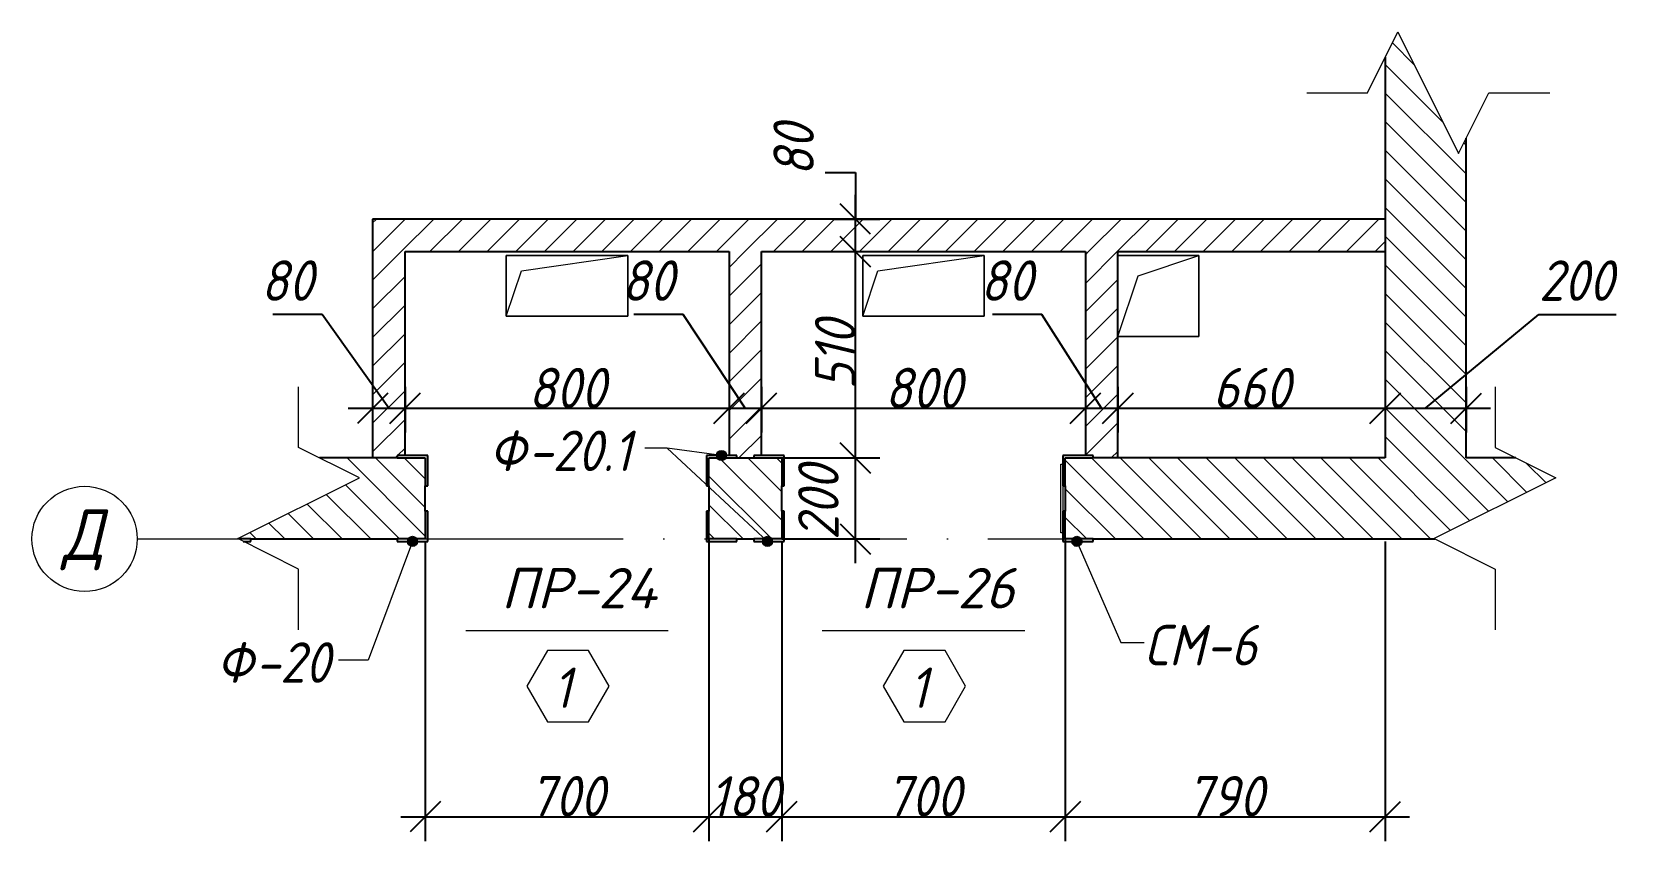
# Model space of a CAD drawing. Header units: millimetres. Extents: x -269418 to 201924, y -5890 to 98643.
# Drawn here: x 179560 to 183508, y 12654 to 14652 of the extents above; entities that cross this region are included whole.
import ezdxf

# ---------------------------------------------------------------- set-up
doc = ezdxf.new("R2010")
doc.units = ezdxf.units.MM
doc.linetypes.add('50_200_ШТРИХ_1Т_ш5_п1_п1_', pattern=[700, 500, -100, 0, -100])
for name, color, linetype, lineweight in [('A-ANNO-DIMS', 7, 'Continuous', 9), ('A-DETL-GENF', 7, 'Continuous', 9), ('A-DOOR-IDEN', 7, 'Continuous', 9), ('A-FLOR', 7, 'Continuous', 9), ('A-GENM', 7, 'Continuous', 9), ('A-GENM-1', 7, 'Continuous', 25), ('A-GENM-IDEN', 7, 'Continuous', 9), ('Оси', 7, 'Continuous', 9), ('Оси-1', 7, '50_200_ШТРИХ_1Т_ш5_п1_п1_', 9)]:
    doc.layers.add(name, color=color, linetype=linetype, lineweight=lineweight)
for name, color, linetype, lineweight, true_color in [('A-WALL-FNSH-6', 7, 'Continuous', 25, 0xce0000), ('A-WALL-FNSH-7', 7, 'Continuous', 25, 0x008000), ('A-WALL-PATT-1', 7, 'Continuous', 5, 0xce0000), ('A-WALL-PATT-3', 7, 'Continuous', 5, 0x008000)]:
    doc.layers.add(name, color=color, linetype=linetype, lineweight=lineweight, true_color=true_color)
doc.styles.add('ISOCPEUR_I_6', font='isocpeui.ttf', dxfattribs={"width": 0.9, "height": 125})
doc.styles.add('ISOCPEUR_I_7', font='isocpeui.ttf', dxfattribs={"width": 0.9, "height": 100})
doc.styles.add('ISOCPEUR_I_8', font='isocpeui.ttf', dxfattribs={"height": 100})
doc.dimstyles.new('ISO-2_0_0_9К_СРЕДНИЙ_3', dxfattribs={"dimscale": 304.8, "dimtxt": 99.598118, "dimasz": 0.246063, "dimexe": 0.19685, "dimexo": 0, "dimgap": 0, "dimtad": 1, "dimdec": 0, "dimzin": 0, "dimdsep": 46, "dimtxsty": 'ISOCPEUR_I_7', "dimblk1": 'OBLIQUE', "dimblk2": 'OBLIQUE', "dimsah": 1, "dimcen": 0.09, "dimdle": 0.19685, "dimazin": 0, "dimtfac": 1, "dimtdec": 4, "dimtix": 1, "dimtmove": 1, "dimatfit": 3, "dimfxl": 1, "dimtvp": 1, "dimtolj": 1, "dimtzin": 0, "dimarcsym": 2})
doc.dimstyles.new('ISO-2_0_0_9К_СРЕДНИЙ_4', dxfattribs={"dimscale": 304.8, "dimtxt": 99.598118, "dimasz": 0.246063, "dimexe": 0.19685, "dimexo": 0, "dimgap": 0, "dimtad": 1, "dimdec": 0, "dimzin": 0, "dimdsep": 46, "dimtxsty": 'ISOCPEUR_I_7', "dimblk1": 'OBLIQUE', "dimblk2": 'OBLIQUE', "dimsah": 1, "dimcen": 0.09, "dimdle": 0.19685, "dimazin": 0, "dimtfac": 1, "dimtdec": 4, "dimtix": 1, "dimtmove": 0, "dimatfit": 3, "dimfxl": 1, "dimtvp": 1, "dimtolj": 1, "dimtzin": 0, "dimarcsym": 2})
doc.dimstyles.new('ISO-2_0_0_9К_СРЕДНИЙ_5', dxfattribs={"dimscale": 304.8, "dimtxt": 99.598118, "dimasz": 0.246063, "dimexe": 0.19685, "dimexo": 0, "dimgap": 0, "dimtad": 1, "dimdec": 0, "dimzin": 0, "dimdsep": 46, "dimtxsty": 'ISOCPEUR_I_7', "dimblk1": 'OBLIQUE', "dimblk2": 'OBLIQUE', "dimsah": 1, "dimcen": 0.09, "dimdle": 0.19685, "dimazin": 0, "dimtfac": 1, "dimtdec": 4, "dimtix": 1, "dimtmove": 2, "dimatfit": 3, "dimfxl": 1, "dimtvp": 1, "dimtolj": 1, "dimtzin": 0, "dimarcsym": 2})
pattern_1 = [(135, (143309.316, 6292.613), (-35.35534, -35.35534), [])]
pattern_2 = [(45, (143309.316, 6292.613), (-35.35534, 35.35534), [])]

# ---------------------------------------------------------------- blocks, each defined once
blk = doc.blocks.new('AR_Отверстие прямоугольное _в плите_ - AR_Отверстие прямоугольное _в плите_-24484673-Фрагмент 11')
at = {"layer": 'A-GENM'}
for p, q in [((100, 100), (-100, 100)), ((-50, 50), (100, 100)), ((100, -100), (100, 100)), ((-100, -100), (-50, 50)), ((-100, -100), (100, -100))]:
    blk.add_line(p, q, dxfattribs=at)
blk = doc.blocks.new('AR_Отверстие прямоугольное _в плите_ - AR_Отверстие прямоугольное _в плите_-24489712-Фрагмент 11')
at = {"layer": 'A-GENM'}
for p, q in [((150, 75), (-150, 75)), ((-150, 75), (-150, -75)), ((-112.5, 37.5), (150, 75)), ((150, -75), (150, 75)), ((-150, -75), (-112.5, 37.5)), ((-150, -75), (150, -75))]:
    blk.add_line(p, q, dxfattribs=at)
blk = doc.blocks.new('Фахверк_СКБ_Уголок_Тип 2 - СМ-6_200х2180 h-30007491-Фрагмент 11')
at = {"layer": 'A-GENM-1'}
for p, q in [((125, 156), (125, 81)), ((200, 156), (125, 156)), ((131, 81), (131, 150)), ((131, 150), (200, 150)), ((200, 150), (200, 156)), ((125, 81), (131, 81)), ((131, 19), (125, 19)), ((125, 19), (125, -56)), ((131, -50), (131, 19)), ((125, -56), (200, -56)), ((200, -50), (131, -50)), ((200, -56), (200, -50))]:
    blk.add_line(p, q, dxfattribs=at)
blk = doc.blocks.new('Стойка_Влож_Полоса боковая - Полоса-27101091-Фрагмент 11')
at = {"layer": 'A-GENM'}
for p, q in [((-5, 85), (0, 85)), ((-5, -85), (-5, 85)), ((0, 31), (0, -31)), ((0, -85), (-5, -85))]:
    blk.add_line(p, q, dxfattribs=at)
blk = doc.blocks.new('Фахверк_СКБ_Уголок - Ф-20_1_200х3960 h все крепления развернуты-28533923-Фрагмент 11')
at = {"layer": 'A-GENM-1'}
for p, q in [((200, 156), (125, 156)), ((125, 156), (125, 81)), ((131, 81), (131, 150)), ((131, 150), (200, 150)), ((200, 150), (200, 156)), ((125, 81), (131, 81)), ((131, 19), (125, 19)), ((125, 19), (125, -56)), ((131, -50), (131, 19)), ((125, -56), (200, -56)), ((200, -50), (131, -50)), ((200, -56), (200, -50))]:
    blk.add_line(p, q, dxfattribs=at)
blk = doc.blocks.new('Фахверк_СКБ_Уголок - Ф-20_200х3960 h-28533880-Фрагмент 11')
at = {"layer": 'A-GENM-1'}
for p, q in [((200, 156), (125, 156)), ((125, 156), (125, 81)), ((131, 81), (131, 150)), ((131, 150), (200, 150)), ((200, 150), (200, 156)), ((125, 81), (131, 81)), ((131, 19), (125, 19)), ((125, 19), (125, -56)), ((131, -50), (131, 19)), ((125, -56), (200, -56)), ((200, -50), (131, -50)), ((200, -56), (200, -50))]:
    blk.add_line(p, q, dxfattribs=at)
blk = doc.blocks.new('Фахверк_СКБ_Уголок - Ф-20_200х3960 h-V126-Фрагмент 11')
at = {"layer": 'A-GENM-1'}
for p, q in [((200, -50), (169.7, -50)), ((181.7, -56), (200, -56)), ((200, -56), (200, -50))]:
    blk.add_line(p, q, dxfattribs=at)
blk = doc.blocks.new('DET_L_Линия разрыва - М50-27142744-Фрагмент 11')
at = {"layer": 'A-DETL-GENF'}
for p, q in [((225, 150), (150, 0)), ((375, -150), (225, 150)), ((150, 0), (0, 0)), ((450, 0), (375, -150)), ((600, 0), (450, 0))]:
    blk.add_line(p, q, dxfattribs=at)
blk = doc.blocks.new('Ось сетки - Круг_Ø6_00__ISO-2_5_0_9K_ кружки поменьше-23056867-Фрагмент 11')
at = {"layer": 'Оси'}
blk.add_circle((0, 0), 2.6, dxfattribs=at)
blk = doc.blocks.new('AAR_СКБ_Марка_Двери_Перемычка и проем - Марка перемычки и проема-25306769-Фрагмент 11')
at = {"layer": 'A-DOOR-IDEN'}
for p, q in [((-5, 0), (5, 0)), ((-0.968, -0.984), (-1.986, -2.747)), ((1.067, -0.984), (-0.968, -0.984)), ((2.085, -2.747), (1.067, -0.984)), ((-1.986, -2.747), (-0.968, -4.509)), ((1.067, -4.509), (2.085, -2.747)), ((-0.968, -4.509), (1.067, -4.509))]:
    blk.add_line(p, q, dxfattribs=at)
blk = doc.blocks.new('_Oblique')
at = {"color": 0, "linetype": 'ByBlock', "lineweight": -2}
blk.add_line((-0.5, -0.5), (0.5, 0.5), dxfattribs=at)
blk = doc.blocks.new('DIMBLOCK524-Фрагмент 11')
at = {"layer": 'A-ANNO-DIMS', "color": 0, "lineweight": -2, "transparency": 16777216}
for p, q in [((180276.6, 13954.8), (180154.7, 13954.8)), ((180440.8, 13722.7), (180276.6, 13954.8)), ((180400.8, 13775.8), (180400.8, 13662.7)), ((180480.8, 13775.8), (180480.8, 13662.7)), ((180340.8, 13722.7), (180540.8, 13722.7))]:
    blk.add_line(p, q, dxfattribs=at)
at = {"layer": 'Defpoints', "color": 0, "transparency": 16777216}
for p in [(180400.8, 13775.8), (180480.8, 13775.8), (180480.8, 13722.7)]:
    blk.add_point(p, dxfattribs=at)
at = {"layer": 'A-ANNO-DIMS', "color": 0, "lineweight": -2, "transparency": 16777216, "xscale": 75, "yscale": 75, "zscale": 75, "rotation": 180}
blk.add_blockref('_Oblique', (180400.8, 13722.7), dxfattribs=at)
at = {"layer": 'A-ANNO-DIMS', "color": 0, "lineweight": -2, "transparency": 16777216, "xscale": 75, "yscale": 75, "zscale": 75}
blk.add_blockref('_Oblique', (180480.8, 13722.7), dxfattribs=at)
at = {"layer": 'A-ANNO-DIMS', "color": 0, "transparency": 16777216, "insert": (180124.9, 14088.2), "char_height": 100, "width": 151.696, "attachment_point": 1, "line_spacing_factor": 1.149209, "style": 'ISOCPEUR_I_7'}
blk.add_mtext('\\A1;80', dxfattribs=at)
blk = doc.blocks.new('DIMBLOCK525-Фрагмент 11')
at = {"layer": 'A-ANNO-DIMS', "color": 0, "lineweight": -2, "transparency": 16777216}
for p, q in [((180480.8, 13775.8), (180480.8, 13662.7)), ((181280.8, 13775.8), (181280.8, 13662.7)), ((180420.8, 13722.7), (181340.8, 13722.7))]:
    blk.add_line(p, q, dxfattribs=at)
at = {"layer": 'Defpoints', "color": 0, "transparency": 16777216}
for p in [(180480.8, 13775.8), (181280.8, 13775.8), (181280.8, 13722.7)]:
    blk.add_point(p, dxfattribs=at)
at = {"layer": 'A-ANNO-DIMS', "color": 0, "lineweight": -2, "transparency": 16777216, "xscale": 75, "yscale": 75, "zscale": 75, "rotation": 180}
blk.add_blockref('_Oblique', (180480.8, 13722.7), dxfattribs=at)
at = {"layer": 'A-ANNO-DIMS', "color": 0, "lineweight": -2, "transparency": 16777216, "xscale": 75, "yscale": 75, "zscale": 75}
blk.add_blockref('_Oblique', (181280.8, 13722.7), dxfattribs=at)
at = {"layer": 'A-ANNO-DIMS', "color": 0, "transparency": 16777216, "insert": (180880.8, 13772.7), "char_height": 100, "width": 227.543, "attachment_point": 5, "style": 'ISOCPEUR_I_7'}
blk.add_mtext('\\A1;800', dxfattribs=at)
blk = doc.blocks.new('DIMBLOCK526-Фрагмент 11')
at = {"layer": 'A-ANNO-DIMS', "color": 0, "lineweight": -2, "transparency": 16777216}
for p, q in [((181167.4, 13954.8), (181045.5, 13954.8)), ((181320.8, 13722.7), (181167.4, 13954.8)), ((181280.8, 13775.8), (181280.8, 13662.7)), ((181360.8, 13775.8), (181360.8, 13662.7)), ((181220.8, 13722.7), (181420.8, 13722.7))]:
    blk.add_line(p, q, dxfattribs=at)
at = {"layer": 'Defpoints', "color": 0, "transparency": 16777216}
for p in [(181280.8, 13775.8), (181360.8, 13775.8), (181360.8, 13722.7)]:
    blk.add_point(p, dxfattribs=at)
at = {"layer": 'A-ANNO-DIMS', "color": 0, "lineweight": -2, "transparency": 16777216, "xscale": 75, "yscale": 75, "zscale": 75, "rotation": 180}
blk.add_blockref('_Oblique', (181280.8, 13722.7), dxfattribs=at)
at = {"layer": 'A-ANNO-DIMS', "color": 0, "lineweight": -2, "transparency": 16777216, "xscale": 75, "yscale": 75, "zscale": 75}
blk.add_blockref('_Oblique', (181360.8, 13722.7), dxfattribs=at)
at = {"layer": 'A-ANNO-DIMS', "color": 0, "transparency": 16777216, "insert": (181015.7, 14088.2), "char_height": 100, "width": 151.696, "attachment_point": 1, "line_spacing_factor": 1.149209, "style": 'ISOCPEUR_I_7'}
blk.add_mtext('\\A1;80', dxfattribs=at)
blk = doc.blocks.new('DIMBLOCK527-Фрагмент 11')
at = {"layer": 'A-ANNO-DIMS', "color": 0, "lineweight": -2, "transparency": 16777216}
for p, q in [((181360.8, 13775.8), (181360.8, 13662.7)), ((182160.8, 13775.8), (182160.8, 13662.7)), ((181300.8, 13722.7), (182220.8, 13722.7))]:
    blk.add_line(p, q, dxfattribs=at)
at = {"layer": 'Defpoints', "color": 0, "transparency": 16777216}
for p in [(181360.8, 13775.8), (182160.8, 13775.8), (182160.8, 13722.7)]:
    blk.add_point(p, dxfattribs=at)
at = {"layer": 'A-ANNO-DIMS', "color": 0, "lineweight": -2, "transparency": 16777216, "xscale": 75, "yscale": 75, "zscale": 75, "rotation": 180}
blk.add_blockref('_Oblique', (181360.8, 13722.7), dxfattribs=at)
at = {"layer": 'A-ANNO-DIMS', "color": 0, "lineweight": -2, "transparency": 16777216, "xscale": 75, "yscale": 75, "zscale": 75}
blk.add_blockref('_Oblique', (182160.8, 13722.7), dxfattribs=at)
at = {"layer": 'A-ANNO-DIMS', "color": 0, "transparency": 16777216, "insert": (181760.8, 13772.7), "char_height": 100, "width": 227.543, "attachment_point": 5, "style": 'ISOCPEUR_I_7'}
blk.add_mtext('\\A1;800', dxfattribs=at)
blk = doc.blocks.new('DIMBLOCK528-Фрагмент 11')
at = {"layer": 'A-ANNO-DIMS', "color": 0, "lineweight": -2, "transparency": 16777216}
for p, q in [((182052.8, 13954.8), (181930.9, 13954.8)), ((182200.8, 13722.7), (182052.8, 13954.8)), ((182160.8, 13775.8), (182160.8, 13662.7)), ((182240.8, 13775.8), (182240.8, 13662.7)), ((182100.8, 13722.7), (182300.8, 13722.7))]:
    blk.add_line(p, q, dxfattribs=at)
at = {"layer": 'Defpoints', "color": 0, "transparency": 16777216}
for p in [(182160.8, 13775.8), (182240.8, 13775.8), (182240.8, 13722.7)]:
    blk.add_point(p, dxfattribs=at)
at = {"layer": 'A-ANNO-DIMS', "color": 0, "lineweight": -2, "transparency": 16777216, "xscale": 75, "yscale": 75, "zscale": 75, "rotation": 180}
blk.add_blockref('_Oblique', (182160.8, 13722.7), dxfattribs=at)
at = {"layer": 'A-ANNO-DIMS', "color": 0, "lineweight": -2, "transparency": 16777216, "xscale": 75, "yscale": 75, "zscale": 75}
blk.add_blockref('_Oblique', (182240.8, 13722.7), dxfattribs=at)
at = {"layer": 'A-ANNO-DIMS', "color": 0, "transparency": 16777216, "insert": (181901.1, 14088.2), "char_height": 100, "width": 151.696, "attachment_point": 1, "line_spacing_factor": 1.149209, "style": 'ISOCPEUR_I_7'}
blk.add_mtext('\\A1;80', dxfattribs=at)
blk = doc.blocks.new('DIMBLOCK529-Фрагмент 11')
at = {"layer": 'A-ANNO-DIMS', "color": 0, "lineweight": -2, "transparency": 16777216}
for p, q in [((182240.8, 13775.8), (182240.8, 13662.7)), ((182900.8, 13775.8), (182900.8, 13662.7)), ((182180.8, 13722.7), (182960.8, 13722.7))]:
    blk.add_line(p, q, dxfattribs=at)
at = {"layer": 'Defpoints', "color": 0, "transparency": 16777216}
for p in [(182240.8, 13775.8), (182900.8, 13775.8), (182900.8, 13722.7)]:
    blk.add_point(p, dxfattribs=at)
at = {"layer": 'A-ANNO-DIMS', "color": 0, "lineweight": -2, "transparency": 16777216, "xscale": 75, "yscale": 75, "zscale": 75, "rotation": 180}
blk.add_blockref('_Oblique', (182240.8, 13722.7), dxfattribs=at)
at = {"layer": 'A-ANNO-DIMS', "color": 0, "lineweight": -2, "transparency": 16777216, "xscale": 75, "yscale": 75, "zscale": 75}
blk.add_blockref('_Oblique', (182900.8, 13722.7), dxfattribs=at)
at = {"layer": 'A-ANNO-DIMS', "color": 0, "transparency": 16777216, "insert": (182570.8, 13772.7), "char_height": 100, "width": 227.543, "attachment_point": 5, "style": 'ISOCPEUR_I_7'}
blk.add_mtext('\\A1;660', dxfattribs=at)
blk = doc.blocks.new('DIMBLOCK530-Фрагмент 11')
at = {"layer": 'A-ANNO-DIMS', "color": 0, "lineweight": -2, "transparency": 16777216}
for p, q in [((183000.8, 13722.7), (183280.3, 13954.8)), ((183280.3, 13954.8), (183471.5, 13954.8)), ((182900.8, 13775.8), (182900.8, 13662.7)), ((183100.8, 13775.8), (183100.8, 13662.7)), ((182840.8, 13722.7), (183160.8, 13722.7))]:
    blk.add_line(p, q, dxfattribs=at)
at = {"layer": 'Defpoints', "color": 0, "transparency": 16777216}
for p in [(182900.8, 13775.8), (183100.8, 13775.8), (183100.8, 13722.7)]:
    blk.add_point(p, dxfattribs=at)
at = {"layer": 'A-ANNO-DIMS', "color": 0, "lineweight": -2, "transparency": 16777216, "xscale": 75, "yscale": 75, "zscale": 75, "rotation": 180}
blk.add_blockref('_Oblique', (182900.8, 13722.7), dxfattribs=at)
at = {"layer": 'A-ANNO-DIMS', "color": 0, "lineweight": -2, "transparency": 16777216, "xscale": 75, "yscale": 75, "zscale": 75}
blk.add_blockref('_Oblique', (183100.8, 13722.7), dxfattribs=at)
at = {"layer": 'A-ANNO-DIMS', "color": 0, "transparency": 16777216, "insert": (183280.3, 14088.2), "char_height": 100, "width": 227.543, "attachment_point": 1, "line_spacing_factor": 1.149209, "style": 'ISOCPEUR_I_7'}
blk.add_mtext('\\A1;200', dxfattribs=at)
blk = doc.blocks.new('DIMBLOCK531-Фрагмент 11')
at = {"layer": 'A-ANNO-DIMS', "color": 0, "lineweight": -2, "transparency": 16777216}
for p, q in [((181592.9, 13340), (181592.9, 13660)), ((181411.3, 13600), (181652.9, 13600)), ((181411.3, 13400), (181652.9, 13400))]:
    blk.add_line(p, q, dxfattribs=at)
at = {"layer": 'Defpoints', "color": 0, "transparency": 16777216}
for p in [(181411.3, 13600), (181592.9, 13600), (181411.3, 13400)]:
    blk.add_point(p, dxfattribs=at)
at = {"layer": 'A-ANNO-DIMS', "color": 0, "lineweight": -2, "transparency": 16777216, "xscale": 75, "yscale": 75, "zscale": 75}
for p, rotation in [((181592.9, 13600), 90), ((181592.9, 13400), 270)]:
    blk.add_blockref('_Oblique', p, dxfattribs=dict(at, rotation=rotation))
at = {"layer": 'A-ANNO-DIMS', "color": 0, "transparency": 16777216, "insert": (181451.4, 13397.5), "char_height": 100, "width": 227.543, "attachment_point": 1, "rotation": 90, "line_spacing_factor": 1.149209, "style": 'ISOCPEUR_I_7'}
blk.add_mtext('\\A1;200', dxfattribs=at)
blk = doc.blocks.new('DIMBLOCK532-Фрагмент 11')
at = {"layer": 'A-ANNO-DIMS', "color": 0, "lineweight": -2, "transparency": 16777216}
for p, q in [((181592.9, 13540), (181592.9, 14170)), ((181539.9, 14110), (181652.9, 14110)), ((181411.3, 13600), (181652.9, 13600))]:
    blk.add_line(p, q, dxfattribs=at)
at = {"layer": 'Defpoints', "color": 0, "transparency": 16777216}
for p in [(181539.9, 14110), (181592.9, 14110), (181411.3, 13600)]:
    blk.add_point(p, dxfattribs=at)
at = {"layer": 'A-ANNO-DIMS', "color": 0, "lineweight": -2, "transparency": 16777216, "xscale": 75, "yscale": 75, "zscale": 75}
for p, rotation in [((181592.9, 14110), 90), ((181592.9, 13600), 270)]:
    blk.add_blockref('_Oblique', p, dxfattribs=dict(at, rotation=rotation))
at = {"layer": 'A-ANNO-DIMS', "color": 0, "transparency": 16777216, "insert": (181542.9, 13855), "char_height": 100, "width": 204.559, "attachment_point": 5, "rotation": 90, "style": 'ISOCPEUR_I_7'}
blk.add_mtext('\\A1;510', dxfattribs=at)
blk = doc.blocks.new('DIMBLOCK533-Фрагмент 11')
at = {"layer": 'A-ANNO-DIMS', "color": 0, "lineweight": -2, "transparency": 16777216}
for p, q in [((181517.9, 14305.2), (181592.9, 14305.2)), ((181592.9, 14305.2), (181592.9, 14190)), ((181592.9, 14050), (181592.9, 14250)), ((181539.9, 14190), (181652.9, 14190)), ((181539.9, 14110), (181652.9, 14110))]:
    blk.add_line(p, q, dxfattribs=at)
at = {"layer": 'Defpoints', "color": 0, "transparency": 16777216}
for p in [(181539.9, 14190), (181592.9, 14190), (181539.9, 14110)]:
    blk.add_point(p, dxfattribs=at)
at = {"layer": 'A-ANNO-DIMS', "color": 0, "lineweight": -2, "transparency": 16777216, "xscale": 75, "yscale": 75, "zscale": 75}
for p, rotation in [((181592.9, 14190), 90), ((181592.9, 14110), 270)]:
    blk.add_blockref('_Oblique', p, dxfattribs=dict(at, rotation=rotation))
at = {"layer": 'A-ANNO-DIMS', "color": 0, "transparency": 16777216, "insert": (181390.3, 14296), "char_height": 100, "width": 151.696, "attachment_point": 1, "rotation": 90, "line_spacing_factor": 1.149209, "style": 'ISOCPEUR_I_7'}
blk.add_mtext('\\A1;80', dxfattribs=at)
blk = doc.blocks.new('DIMBLOCK534-Фрагмент 11')
at = {"layer": 'A-ANNO-DIMS', "color": 0, "lineweight": -2, "transparency": 16777216}
for p, q in [((180530.8, 13393.9), (180530.8, 12653.7)), ((181230.8, 13400), (181230.8, 12653.7)), ((180470.8, 12713.7), (181290.8, 12713.7))]:
    blk.add_line(p, q, dxfattribs=at)
at = {"layer": 'Defpoints', "color": 0, "transparency": 16777216}
for p in [(180530.8, 13393.9), (181230.8, 13400), (181230.8, 12713.7)]:
    blk.add_point(p, dxfattribs=at)
at = {"layer": 'A-ANNO-DIMS', "color": 0, "lineweight": -2, "transparency": 16777216, "xscale": 75, "yscale": 75, "zscale": 75, "rotation": 180}
blk.add_blockref('_Oblique', (180530.8, 12713.7), dxfattribs=at)
at = {"layer": 'A-ANNO-DIMS', "color": 0, "lineweight": -2, "transparency": 16777216, "xscale": 75, "yscale": 75, "zscale": 75}
blk.add_blockref('_Oblique', (181230.8, 12713.7), dxfattribs=at)
at = {"layer": 'A-ANNO-DIMS', "color": 0, "transparency": 16777216, "insert": (180880.8, 12764.4), "char_height": 100, "width": 227.543, "attachment_point": 5, "style": 'ISOCPEUR_I_7'}
blk.add_mtext('\\A1;700', dxfattribs=at)
blk = doc.blocks.new('DIMBLOCK535-Фрагмент 11')
at = {"layer": 'A-ANNO-DIMS', "color": 0, "lineweight": -2, "transparency": 16777216}
for p, q in [((181230.8, 13400), (181230.8, 12653.7)), ((181410.8, 13393.9), (181410.8, 12653.7)), ((181170.8, 12713.7), (181470.8, 12713.7))]:
    blk.add_line(p, q, dxfattribs=at)
at = {"layer": 'Defpoints', "color": 0, "transparency": 16777216}
for p in [(181230.8, 13400), (181410.8, 13393.9), (181410.8, 12713.7)]:
    blk.add_point(p, dxfattribs=at)
at = {"layer": 'A-ANNO-DIMS', "color": 0, "lineweight": -2, "transparency": 16777216, "xscale": 75, "yscale": 75, "zscale": 75, "rotation": 180}
blk.add_blockref('_Oblique', (181230.8, 12713.7), dxfattribs=at)
at = {"layer": 'A-ANNO-DIMS', "color": 0, "lineweight": -2, "transparency": 16777216, "xscale": 75, "yscale": 75, "zscale": 75}
blk.add_blockref('_Oblique', (181410.8, 12713.7), dxfattribs=at)
at = {"layer": 'A-ANNO-DIMS', "color": 0, "transparency": 16777216, "insert": (181320.8, 12763.7), "char_height": 100, "width": 204.559, "attachment_point": 5, "style": 'ISOCPEUR_I_7'}
blk.add_mtext('\\A1;180', dxfattribs=at)
blk = doc.blocks.new('DIMBLOCK536-Фрагмент 11')
at = {"layer": 'A-ANNO-DIMS', "color": 0, "lineweight": -2, "transparency": 16777216}
for p, q in [((181410.8, 13393.9), (181410.8, 12653.7)), ((182110.8, 13400), (182110.8, 12653.7)), ((181350.8, 12713.7), (182170.8, 12713.7))]:
    blk.add_line(p, q, dxfattribs=at)
at = {"layer": 'Defpoints', "color": 0, "transparency": 16777216}
for p in [(181410.8, 13393.9), (182110.8, 13400), (182110.8, 12713.7)]:
    blk.add_point(p, dxfattribs=at)
at = {"layer": 'A-ANNO-DIMS', "color": 0, "lineweight": -2, "transparency": 16777216, "xscale": 75, "yscale": 75, "zscale": 75, "rotation": 180}
blk.add_blockref('_Oblique', (181410.8, 12713.7), dxfattribs=at)
at = {"layer": 'A-ANNO-DIMS', "color": 0, "lineweight": -2, "transparency": 16777216, "xscale": 75, "yscale": 75, "zscale": 75}
blk.add_blockref('_Oblique', (182110.8, 12713.7), dxfattribs=at)
at = {"layer": 'A-ANNO-DIMS', "color": 0, "transparency": 16777216, "insert": (181760.8, 12764.4), "char_height": 100, "width": 227.543, "attachment_point": 5, "style": 'ISOCPEUR_I_7'}
blk.add_mtext('\\A1;700', dxfattribs=at)
blk = doc.blocks.new('DIMBLOCK537-Фрагмент 11')
at = {"layer": 'A-ANNO-DIMS', "color": 0, "lineweight": -2, "transparency": 16777216}
for p, q in [((182110.8, 13400), (182110.8, 12653.7)), ((182900.8, 13393.9), (182900.8, 12653.7)), ((182050.8, 12713.7), (182960.8, 12713.7))]:
    blk.add_line(p, q, dxfattribs=at)
at = {"layer": 'Defpoints', "color": 0, "transparency": 16777216}
for p in [(182110.8, 13400), (182900.8, 13393.9), (182900.8, 12713.7)]:
    blk.add_point(p, dxfattribs=at)
at = {"layer": 'A-ANNO-DIMS', "color": 0, "lineweight": -2, "transparency": 16777216, "xscale": 75, "yscale": 75, "zscale": 75, "rotation": 180}
blk.add_blockref('_Oblique', (182110.8, 12713.7), dxfattribs=at)
at = {"layer": 'A-ANNO-DIMS', "color": 0, "lineweight": -2, "transparency": 16777216, "xscale": 75, "yscale": 75, "zscale": 75}
blk.add_blockref('_Oblique', (182900.8, 12713.7), dxfattribs=at)
at = {"layer": 'A-ANNO-DIMS', "color": 0, "transparency": 16777216, "insert": (182505.8, 12764.4), "char_height": 100, "width": 227.543, "attachment_point": 5, "style": 'ISOCPEUR_I_7'}
blk.add_mtext('\\A1;790', dxfattribs=at)

msp = doc.modelspace()

# ---------------------------------------------------------------- hatches: boundary and pattern name
at = {"layer": 'A-GENM-IDEN'}
h = msp.add_hatch(color=256, dxfattribs=at)
edge = h.paths.add_edge_path(flags=0)
edge.add_arc((181262.3, 13606), 12.5, 0, 360)
h = msp.add_hatch(color=256, dxfattribs=at)
edge = h.paths.add_edge_path(flags=0)
edge.add_arc((180499.3, 13394), 12.5, 0, 360)
h = msp.add_hatch(color=256, dxfattribs=at)
edge = h.paths.add_edge_path(flags=0)
edge.add_arc((181375.8, 13394), 12.5, 0, 360)
h = msp.add_hatch(color=256, dxfattribs=at)
edge = h.paths.add_edge_path(flags=0)
edge.add_arc((182139.8, 13394), 12.5, 0, 360)
at = {"layer": 'A-WALL-PATT-1'}
h = msp.add_hatch(dxfattribs=at)
h.set_pattern_fill('FP_121', color=256, style=0, pattern_type=2)
h.set_pattern_definition(pattern_1)
h.paths.add_polyline_path([(183100.8, 13600), (183100.8, 14389.8), (183082.1, 14352.4), (182932.1, 14652.4), (182900.8, 14589.8), (182900.8, 13600), (182932.1, 13600)], flags=0)
h = msp.add_hatch(dxfattribs=at)
h.set_pattern_fill('FP_121', color=256, style=0, pattern_type=2)
h.set_pattern_definition(pattern_1)
h.paths.add_polyline_path([(183023.5, 13400), (183022.1, 13400.7), (183322.1, 13550.7), (183223.5, 13600), (182110.8, 13600), (182110.8, 13400), (183022.1, 13400)], flags=0)
h.paths.add_polyline_path([(180530.8, 13400), (180530.8, 13600), (180269.6, 13600), (180368.1, 13550.7), (180068.1, 13400.7), (180069.6, 13400), (180461.8, 13400)], flags=0)
h.paths.add_polyline_path([(181230.8, 13400), (181410.8, 13400), (181410.8, 13600), (181230.8, 13600), (181230.8, 13469)], flags=0)
at = {"layer": 'A-WALL-PATT-3'}
h = msp.add_hatch(dxfattribs=at)
h.set_pattern_fill('FP_122', color=256, style=0, pattern_type=2)
h.set_pattern_definition(pattern_2)
h.paths.add_polyline_path([(182900.8, 14110), (182900.8, 14190), (180400.8, 14190), (180400.8, 14110), (182577.1, 14110)], flags=0)
h = msp.add_hatch(dxfattribs=at)
h.set_pattern_fill('FP_122', color=256, style=0, pattern_type=2)
h.set_pattern_definition(pattern_2)
h.paths.add_polyline_path([(180400.8, 13600), (180461.8, 13600), (180461.8, 13606), (180480.8, 13606), (180480.8, 14110), (180400.8, 14110), (180400.8, 13606)], flags=0)
h = msp.add_hatch(dxfattribs=at)
h.set_pattern_fill('FP_122', color=256, style=0, pattern_type=2)
h.set_pattern_definition(pattern_2)
h.paths.add_polyline_path([(181341.8, 13600), (181341.8, 13606), (181360.8, 13606), (181360.8, 14110), (181280.8, 14110), (181280.8, 13606), (181299.8, 13606), (181299.8, 13600)], flags=0)
h = msp.add_hatch(dxfattribs=at)
h.set_pattern_fill('FP_122', color=256, style=0, pattern_type=2)
h.set_pattern_definition(pattern_2)
h.paths.add_polyline_path([(182179.8, 13600), (182240.8, 13600), (182240.8, 14110), (182160.8, 14110), (182160.8, 13606), (182179.8, 13606)], flags=0)

# ---------------------------------------------------------------- linework, layer by layer
at = {"layer": 'A-FLOR'}
for p, q in [((180730.8, 14100), (181030.8, 14100)), ((180730.8, 13950), (180730.8, 14100)), ((181030.8, 14100), (181030.8, 13950)), ((181610.8, 14100), (181910.8, 14100)), ((181610.8, 13950), (181610.8, 14100)), ((181910.8, 14100), (181910.8, 13950)), ((182240.8, 14100), (182440.8, 14100)), ((182440.8, 14100), (182440.8, 13900)), ((181030.8, 13950), (180730.8, 13950)), ((181910.8, 13950), (181610.8, 13950)), ((182440.8, 13900), (182240.8, 13900))]:
    msp.add_line(p, q, dxfattribs=at)
at = {"layer": 'A-GENM-IDEN'}
for p, q in [((181127.9, 13623.9), (181072.8, 13623.9)), ((181127.9, 13623.9), (181072.8, 13623.9)), ((181262.3, 13606), (181127.9, 13623.9)), ((181375.8, 13394), (181127.9, 13623.9)), ((180499.3, 13394), (180389.7, 13100.8)), ((182139.8, 13394), (182248.3, 13143.9)), ((182248.3, 13143.9), (182306.1, 13143.9)), ((180389.7, 13100.8), (180316.4, 13100.8))]:
    msp.add_line(p, q, dxfattribs=at)
for centre in [(181262.3, 13606), (180499.3, 13394), (181375.8, 13394), (182139.8, 13394)]:
    msp.add_circle(centre, 12.5, dxfattribs=at)
at = {"layer": 'A-WALL-FNSH-6'}
for p, q in [((182900.8, 14589.8), (182900.8, 13600)), ((183100.8, 13600), (183100.8, 14389.8)), ((180461.8, 13600), (180269.6, 13600)), ((182900.8, 13600), (182179.8, 13600)), ((183223.5, 13600), (183100.8, 13600)), ((180530.8, 13469), (180530.8, 13531)), ((181230.8, 13531), (181230.8, 13469)), ((181410.8, 13469), (181410.8, 13531)), ((182110.8, 13531), (182110.8, 13469)), ((180099.8, 13400), (180461.8, 13400)), ((181299.8, 13400), (181341.8, 13400)), ((182179.8, 13400), (183023.5, 13400))]:
    msp.add_line(p, q, dxfattribs=at)
at = {"layer": 'A-WALL-FNSH-7'}
for p, q in [((182900.8, 14190), (180400.8, 14190)), ((180400.8, 14190), (180400.8, 13600)), ((180480.8, 14110), (181280.8, 14110)), ((180480.8, 13606), (180480.8, 14110)), ((181280.8, 14110), (181280.8, 13606)), ((181360.8, 14110), (182160.8, 14110)), ((181360.8, 13606), (181360.8, 14110)), ((182160.8, 14110), (182160.8, 13606)), ((182240.8, 14110), (182900.8, 14110)), ((182240.8, 13600), (182240.8, 14110)), ((181299.8, 13600), (181341.8, 13600))]:
    msp.add_line(p, q, dxfattribs=at)
at = {"layer": 'Оси-1'}
msp.add_line((179819.7, 13400), (183020.7, 13400), dxfattribs=at)

# ---------------------------------------------------------------- block references
at = {"layer": 'A-DETL-GENF'}
for p, rotation in [((183307.1, 14502.4), 180), ((180218.1, 13775.7), 270), ((183172.1, 13175.7), 90)]:
    msp.add_blockref('DET_L_Линия разрыва - М50-27142744-Фрагмент 11', p, dxfattribs=dict(at, rotation=rotation))
at = {"layer": 'A-DOOR-IDEN', "xscale": 49.99999999999998, "yscale": 49.99999999999998, "zscale": 49.99999999999998}
for p in [(180880.8, 13173.8), (181760.8, 13173.8)]:
    msp.add_blockref('AAR_СКБ_Марка_Двери_Перемычка и проем - Марка перемычки и проема-25306769-Фрагмент 11', p, dxfattribs=at)
at = {"layer": 'A-GENM'}
for name, p in [('AR_Отверстие прямоугольное _в плите_ - AR_Отверстие прямоугольное _в плите_-24489712-Фрагмент 11', (180880.8, 14025)), ('AR_Отверстие прямоугольное _в плите_ - AR_Отверстие прямоугольное _в плите_-24489712-Фрагмент 11', (181760.8, 14025)), ('AR_Отверстие прямоугольное _в плите_ - AR_Отверстие прямоугольное _в плите_-24484673-Фрагмент 11', (182340.8, 14000)), ('Стойка_Влож_Полоса боковая - Полоса-27101091-Фрагмент 11', (182104.8, 13500))]:
    msp.add_blockref(name, p, dxfattribs=at)
at = {"layer": 'A-GENM-1', "rotation": 180}
for name, p in [('Фахверк_СКБ_Уголок - Ф-20_200х3960 h-28533880-Фрагмент 11', (180661.8, 13550)), ('Фахверк_СКБ_Уголок - Ф-20_1_200х3960 h все крепления развернуты-28533923-Фрагмент 11', (181541.8, 13550))]:
    msp.add_blockref(name, p, dxfattribs=at)
at = {"layer": 'A-GENM-1'}
for name, p in [('Фахверк_СКБ_Уголок - Ф-20_1_200х3960 h все крепления развернуты-28533923-Фрагмент 11', (181099.8, 13450)), ('Фахверк_СКБ_Уголок_Тип 2 - СМ-6_200х2180 h-30007491-Фрагмент 11', (181979.8, 13450)), ('Фахверк_СКБ_Уголок - Ф-20_200х3960 h-V126-Фрагмент 11', (179899.8, 13450))]:
    msp.add_blockref(name, p, dxfattribs=at)
at = {"layer": 'Оси', "xscale": 49.99999999999998, "yscale": 49.99999999999998, "zscale": 49.99999999999998, "rotation": 269.9999999999994}
msp.add_blockref('Ось сетки - Круг_Ø6_00__ISO-2_5_0_9K_ кружки поменьше-23056867-Фрагмент 11', (179689.7, 13400), dxfattribs=at)

# ---------------------------------------------------------------- texts
at = {"layer": 'A-DOOR-IDEN', "char_height": 100, "width": 57.721, "attachment_point": 1, "style": 'ISOCPEUR_I_7'}
for insert in [(180846.5, 13082.5), (181726.5, 13082.5)]:
    msp.add_mtext('\\fISOCPEUR|b0|i1|c204|p34|;\\W.9;1', dxfattribs=dict(at, insert=insert))
at = {"layer": 'A-GENM-IDEN', "char_height": 100, "attachment_point": 1}
for s, insert, width, style in [('\\fISOCPEUR|b0|i1|c204|p34|;\\W.9;Ф', (180688.8, 13667.8), 115.443, 'ISOCPEUR_I_7'), ('\\fISOCPEUR|b0|i1|c204|p34|;\\W.9;Ф', (180688.8, 13667.8), 115.443, 'ISOCPEUR_I_7'), ('-20.1', (180784, 13667.8), 331.899, 'ISOCPEUR_I_7'), ('-20.1', (180784, 13667.8), 331.899, 'ISOCPEUR_I_7'), ('ПР', (180717.9, 13328.4), 208.439, 'ISOCPEUR_I_8'), ('-24', (180889.9, 13328.4), 280.591, 'ISOCPEUR_I_8'), ('ПР', (181604.7, 13328.4), 208.439, 'ISOCPEUR_I_8'), ('-26', (181776.6, 13328.4), 264.557, 'ISOCPEUR_I_8'), ('СМ', (182306.1, 13187.7), 183.987, 'ISOCPEUR_I_7'), ('-6', (182457.9, 13187.7), 158.734, 'ISOCPEUR_I_7'), ('\\fISOCPEUR|b0|i1|c204|p34|;\\W.9;Ф', (180015.7, 13144.7), 115.443, 'ISOCPEUR_I_7'), ('-20', (180111, 13144.7), 238.101, 'ISOCPEUR_I_7')]:
    msp.add_mtext(s, dxfattribs=dict(at, insert=insert, width=width, style=style))
at = {"layer": 'Оси', "insert": (179634.9, 13473.3), "char_height": 125, "width": 126.266, "attachment_point": 1, "style": 'ISOCPEUR_I_6'}
msp.add_mtext('\\fISOCPEUR|b0|i1|c204|p34|;\\W.9;Д', dxfattribs=at)

# ---------------------------------------------------------------- dimensions: what is measured, and where the dimension line sits
at = {"layer": 'A-ANNO-DIMS'}
for base, p1, p2, dimstyle, override, picture, middle in [((181592.9, 14190), (181539.9, 14110), (181539.9, 14190), 'ISO-2_0_0_9К_СРЕДНИЙ_3', {"dimpost": '<>', "dimfxl": 80}, 'DIMBLOCK533-Фрагмент 11', (181529, 14305.2)), ((181592.9, 13600), (181411.3, 13400), (181411.3, 13600), 'ISO-2_0_0_9К_СРЕДНИЙ_5', {"dimpost": '<>', "dimfxl": 200}, 'DIMBLOCK531-Фрагмент 11', (181518, 13511.3))]:
    dim = msp.add_linear_dim(base=base, p1=p1, p2=p2, angle=90, dimstyle=dimstyle, override=override, dxfattribs=at)
    dim.commit()
    dim.dimension.update_dxf_attribs({"geometry": picture, "text_midpoint": middle, "dimtype": 160, "text_rotation": 90})
dim = msp.add_linear_dim(base=(181592.9, 14110), p1=(181411.3, 13600), p2=(181539.9, 14110), angle=90, dimstyle='ISO-2_0_0_9К_СРЕДНИЙ_4', override={"dimpost": '<>', "dimfxl": 525.953908}, dxfattribs=at)
dim.commit()
dim.dimension.update_dxf_attribs({"geometry": 'DIMBLOCK532-Фрагмент 11', "text_midpoint": (181542.9, 13855)})
for base, p1, p2, override, picture, middle in [((180480.8, 13722.7), (180400.8, 13775.8), (180480.8, 13775.8), {"dimpost": '<>', "dimfxl": 80}, 'DIMBLOCK524-Фрагмент 11', (180276.6, 13954.8)), ((181360.8, 13722.7), (181280.8, 13775.8), (181360.8, 13775.8), {"dimpost": '<>', "dimfxl": 80}, 'DIMBLOCK526-Фрагмент 11', (181167.4, 13954.8)), ((182240.8, 13722.7), (182160.8, 13775.8), (182240.8, 13775.8), {"dimpost": '<>', "dimfxl": 80}, 'DIMBLOCK528-Фрагмент 11', (182052.8, 13954.8)), ((183100.8, 13722.7), (182900.8, 13775.8), (183100.8, 13775.8), {"dimpost": '<>', "dimfxl": 200}, 'DIMBLOCK530-Фрагмент 11', (183280.3, 13954.8))]:
    dim = msp.add_linear_dim(base=base, p1=p1, p2=p2, dimstyle='ISO-2_0_0_9К_СРЕДНИЙ_3', override=override, dxfattribs=at)
    dim.commit()
    dim.dimension.update_dxf_attribs({"geometry": picture, "text_midpoint": middle, "dimtype": 160})
for base, p1, p2, override, picture, middle in [((181280.8, 13722.7), (180480.8, 13775.8), (181280.8, 13775.8), {"dimpost": '<>', "dimfxl": 800}, 'DIMBLOCK525-Фрагмент 11', (180880.8, 13772.7)), ((182160.8, 13722.7), (181360.8, 13775.8), (182160.8, 13775.8), {"dimpost": '<>', "dimfxl": 800}, 'DIMBLOCK527-Фрагмент 11', (181760.8, 13772.7)), ((182900.8, 13722.7), (182240.8, 13775.8), (182900.8, 13775.8), {"dimpost": '<>', "dimfxl": 660.000021}, 'DIMBLOCK529-Фрагмент 11', (182570.8, 13772.7)), ((181230.8, 12713.7), (180530.8, 13393.9), (181230.8, 13400), {"dimpost": '<>', "dimfxl": 700.026543}, 'DIMBLOCK534-Фрагмент 11', (180880.8, 12764.4)), ((181410.8, 12713.7), (181230.8, 13400), (181410.8, 13393.9), {"dimpost": '<>', "dimfxl": 180.103162}, 'DIMBLOCK535-Фрагмент 11', (181320.8, 12763.7)), ((182110.8, 12713.7), (181410.8, 13393.9), (182110.8, 13400), {"dimpost": '<>', "dimfxl": 700.026543}, 'DIMBLOCK536-Фрагмент 11', (181760.8, 12764.4)), ((182900.8, 12713.7), (182110.8, 13400), (182900.8, 13393.9), {"dimpost": '<>', "dimfxl": 790.023554}, 'DIMBLOCK537-Фрагмент 11', (182505.8, 12764.4))]:
    dim = msp.add_linear_dim(base=base, p1=p1, p2=p2, dimstyle='ISO-2_0_0_9К_СРЕДНИЙ_4', override=override, dxfattribs=at)
    dim.commit()
    dim.dimension.update_dxf_attribs({"geometry": picture, "text_midpoint": middle})

doc.saveas('drawing.dxf')
